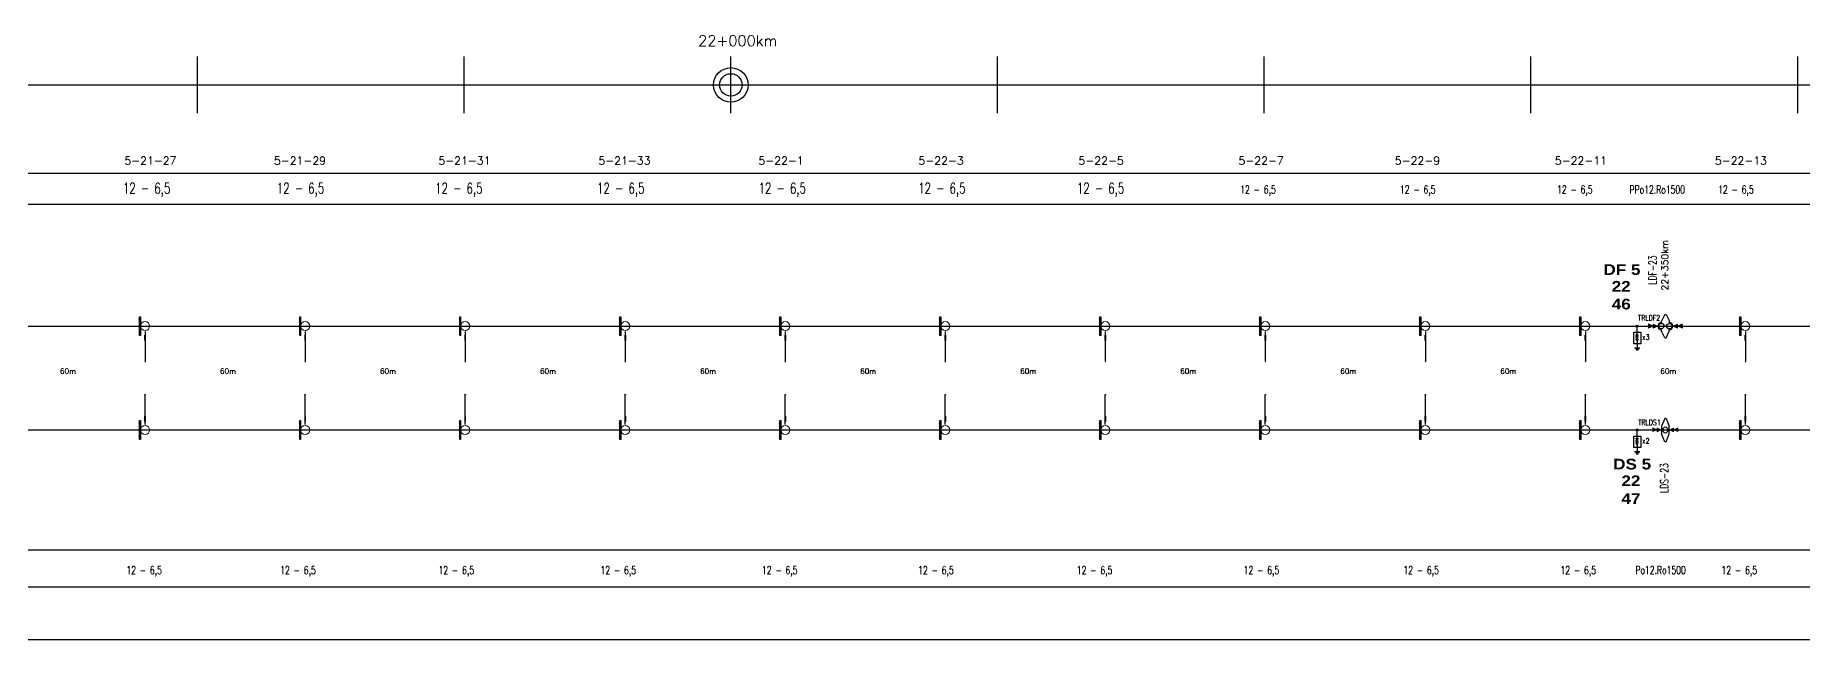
# Model space of a CAD drawing. Header units: millimetres. Extents: x 56 to 21898, y 218 to 1565.
# Drawn here: x 17807 to 18470, y 229 to 456 of the extents above; entities that cross this region are included whole.
import ezdxf
from ezdxf.enums import TextEntityAlignment as Align

# ---------------------------------------------------------------- set-up
doc = ezdxf.new("R2010")
doc.units = ezdxf.units.MM
for name, color, linetype in [('Brazos', 9, 'Continuous'), ('Cruceta Fe', 42, 'Continuous'), ('Descargadores', 30, 'Continuous'), ('ESQUEMA', 7, 'Continuous'), ('LDF', 5, 'Continuous'), ('LDS', 1, 'Continuous'), ('longitud vano', 7, 'Continuous'), ('Nº de poste', 6, 'Continuous'), ('POSTES', 8, 'Continuous'), ('progresivas', 4, 'Continuous'), ('TEXTOS', 3, 'Continuous')]:
    doc.layers.add(name, color=color, linetype=linetype)
doc.styles.add('ROMANS', font='romans.shx', dxfattribs={"width": 0.7})
doc.styles.add('STYLE1', font='romans.shx')
doc.styles.add('TEXTO_SELLO', font='')
doc.styles.get('TEXTO_SELLO').set_extended_font_data('Arial Black', bold=True)

# ---------------------------------------------------------------- blocks, each defined once
blk = doc.blocks.new('Poste Hormigón')
at = {"layer": 'POSTES', "lineweight": 18}
blk.add_line((1.7, 0), (-1.7, 0), dxfattribs=at)
blk.add_circle((0, 0), 1.7, dxfattribs=at)
blk = doc.blocks.new('Brazo')
at = {"layer": 'Brazos'}
for p, q in [((0, 0.2), (0, -10.98)), ((-0.3, -1.23), (0.3, -1.23)), ((-0.3, -1.43), (0.3, -1.43)), ((-0.3, -1.64), (0.3, -1.64)), ((-0.3, -1.84), (0.3, -1.84)), ((-0.3, -2.04), (0.3, -2.04)), ((-0.3, -2.25), (0.3, -2.25)), ((-0.3, -2.45), (0.3, -2.45)), ((-0.3, -2.66), (0.3, -2.66)), ((-0.3, -2.86), (0.3, -2.86))]:
    blk.add_line(p, q, dxfattribs=at)
for start, end in [(37.01986, 217.01986), (217.01986, 37.01986)]:
    blk.add_arc((0, -10.98), 0.102, start, end, dxfattribs=at)
blk = doc.blocks.new('Cruceta Fe')
at = {"layer": 'Cruceta Fe', "const_width": 0.1}
for points in [[(-0.92, 2.45), (0, 2.45)], [(-0.92, 0), (0, 0)], [(-0.92, -2.45), (0, -2.45)]]:
    blk.add_lwpolyline(points, dxfattribs=at)
at = {"layer": 'Cruceta Fe'}
blk.add_lwpolyline([(-0.35, 3.52), (0, 3.52), (0, -3.52), (-0.35, -3.52)], close=True, dxfattribs=at)
blk = doc.blocks.new('Cruceta Fe 1')
at = {"layer": 'Cruceta Fe', "const_width": 0.1}
for points in [[(-0.92, 2.45), (0, 2.45)], [(-0.92, -2.45), (0, -2.45)]]:
    blk.add_lwpolyline(points, dxfattribs=at)
at = {"layer": 'Cruceta Fe'}
blk.add_lwpolyline([(-0.35, 3.52), (0, 3.52), (0, -3.52), (-0.35, -3.52)], close=True, dxfattribs=at)
blk = doc.blocks.new('Retención LDF')
at = {"layer": 'POSTES'}
for p, q in [((-0.17, 0.28), (-0.15, 0.36)), ((0.15, 0.7), (-0.15, 0.36)), ((0.08, -0.02), (-0.08, 0.02)), ((0.15, 0.7), (0.23, 0.68)), ((0.23, 0.68), (0.32, 0.23)), ((0.29, 0.15), (0.32, 0.23)), ((-0.32, -0.23), (-0.29, -0.15)), ((-0.23, -0.68), (-0.32, -0.23)), ((-0.23, -0.68), (-0.15, -0.7)), ((-0.15, -0.7), (0.15, -0.36)), ((0.15, -0.36), (0.17, -0.28))]:
    blk.add_line(p, q, dxfattribs=at)
for centre in [(-0.24, 0.07), (0.24, -0.07)]:
    blk.add_circle(centre, 0.168, dxfattribs=at)
for centre, start, end in [((-0.23, 0.06), 74.5054, 254.5054), ((0.23, -0.06), 254.5054, 74.5054)]:
    blk.add_arc(centre, 0.223, start, end, dxfattribs=at)
blk = doc.blocks.new('Retencion LDF')
at = {"layer": 'LDF', "lineweight": 18}
for points in [[(0.269, -0.022), (0, 0), (0.168, -0.211)], [(0.487, -0.139), (0.219, -0.116), (0.387, -0.327)]]:
    blk.add_hatch(color=256, dxfattribs=at).paths.add_polyline_path(points)
for p, q in [((0.269, -0.022), (0, 0)), ((0.168, -0.211), (0, 0)), ((0.168, -0.211), (0.269, -0.022)), ((0.487, -0.139), (0.219, -0.116)), ((0.387, -0.327), (0.219, -0.116)), ((0.387, -0.327), (0.487, -0.139))]:
    blk.add_line(p, q, dxfattribs=at)
blk = doc.blocks.new('Descargador')
at = {"color": 30}
for p, q in [((0, -3.83), (0, 0)), ((0, -3.98), (-0.53, -3.07)), ((0, -4.81), (-0.53, -3.9)), ((0, -5.63), (-0.53, -4.72)), ((0, -3.98), (0.53, -3.07)), ((0, -4.81), (0.53, -3.9)), ((0, -5.63), (0.53, -4.72))]:
    blk.add_line(p, q, dxfattribs=at)
at = {"layer": 'Descargadores', "color": 30}
for p, q in [((0, -5.63), (0, -8.06)), ((-0.99, -8.06), (0.99, -8.06)), ((-0.67, -8.48), (0.67, -8.48)), ((-0.35, -8.92), (0.35, -8.92))]:
    blk.add_line(p, q, dxfattribs=at)
blk.add_lwpolyline([(-1.31, -2.27), (1.31, -2.27), (1.31, -6.57), (-1.31, -6.57)], close=True, dxfattribs=at)
blk.add_circle((0, 0), 0.381, dxfattribs=at)
blk = doc.blocks.new('Retención LDS')
at = {"layer": 'POSTES'}
for p, q in [((-0.24, 4.36), (-1.47, 1.47)), ((-1.47, -1.47), (-1.47, 1.47)), ((-0.24, 4.36), (0.25, 4.36)), ((0.25, 4.36), (1.48, 1.47)), ((1.48, 1.47), (1.48, -1.47)), ((-0.24, -4.38), (-1.47, -1.47)), ((-0.24, -4.38), (0.25, -4.38)), ((0.25, -4.38), (1.48, -1.47))]:
    blk.add_line(p, q, dxfattribs=at)
blk.add_circle((0, 0), 1.02, dxfattribs=at)
blk = doc.blocks.new('Retención aisladores LDS')
at = {"layer": 'LDS', "lineweight": 18}
for points in [[(13964.95, 283.62), (13966.54, 282.91), (13964.93, 282.25)], [(13966.55, 283.59), (13968.13, 282.88), (13966.53, 282.22)]]:
    blk.add_hatch(color=256, dxfattribs=at).paths.add_polyline_path(points)
for p, q in [((13964.93, 282.25), (13964.95, 283.62)), ((13964.93, 282.25), (13966.54, 282.91)), ((13964.95, 283.62), (13966.54, 282.91)), ((13966.53, 282.22), (13966.55, 283.59)), ((13966.53, 282.22), (13968.13, 282.88)), ((13966.55, 283.59), (13968.13, 282.88))]:
    blk.add_line(p, q, dxfattribs=at)

msp = doc.modelspace()

# ---------------------------------------------------------------- linework, layer by layer
for p, q in [((17868.1506, 426.3383), (17868.1506, 447.6025)), ((17968.1506, 426.3383), (17968.1506, 447.6025)), ((18068.1506, 426.3383), (18068.1506, 447.6025)), ((18168.1506, 426.3383), (18168.1506, 447.6025)), ((18268.1506, 426.3383), (18268.1506, 447.6025)), ((18368.1506, 426.3383), (18368.1506, 447.6025)), ((18468.1506, 426.3383), (18468.1506, 447.6025)), ((68.1506, 436.9704), (21897.5602, 436.9704)), ((68.1506, 403.8502), (21897.5602, 403.8502)), ((68.1506, 392.2176), (21897.5602, 392.2176)), ((17848.5506, 346.5185), (17848.5506, 346.5185)), ((17848.5506, 346.5185), (17848.5506, 346.5185)), ((17908.5506, 346.5185), (17908.5506, 346.5185)), ((17908.5506, 346.5185), (17908.5506, 346.5185)), ((17968.5506, 346.5185), (17968.5506, 346.5185)), ((17968.5506, 346.5185), (17968.5506, 346.5185)), ((18028.5506, 346.5185), (18028.5506, 346.5185)), ((18028.5506, 346.5185), (18028.5506, 346.5185)), ((18088.5506, 346.5185), (18088.5506, 346.5185)), ((18088.5506, 346.5185), (18088.5506, 346.5185)), ((18148.5506, 346.5185), (18148.5506, 346.5185)), ((18148.5506, 346.5185), (18148.5506, 346.5185)), ((18208.5506, 346.5185), (18208.5506, 346.5185)), ((18208.5506, 346.5185), (18208.5506, 346.5185)), ((18268.5506, 346.5185), (18268.5506, 346.5185)), ((18268.5506, 346.5185), (18268.5506, 346.5185)), ((18328.5506, 346.5185), (18328.5506, 346.5185)), ((18328.5506, 346.5185), (18328.5506, 346.5185)), ((18388.5506, 346.5185), (18388.5506, 346.5185)), ((18388.5506, 346.5185), (18388.5506, 346.5185)), ((18448.5506, 346.5185), (18448.5506, 346.5185)), ((18448.5506, 346.5185), (18448.5506, 346.5185)), ((68.1506, 262.6383), (21897.5602, 262.6383)), ((68.1506, 248.8066), (21897.5602, 248.8066)), ((16907.9406, 228.9395), (21897.5602, 228.9395))]:
    msp.add_line(p, q)
for radius in [6.4757, 4.1956]:
    msp.add_circle((18068.1506, 436.9704), radius)
at = {"layer": 'LDF'}
msp.add_line((17488.5506, 346.5185), (19630.8007, 346.5185), dxfattribs=at)
at = {"layer": 'LDS'}
msp.add_line((17488.5506, 307.565), (19521.8506, 307.565), dxfattribs=at)

# ---------------------------------------------------------------- block references
at = {"layer": 'Brazos'}
for p in [(17848.5504, 344.2785), (17908.5504, 344.2785), (17968.5504, 344.2785), (18028.5504, 344.2785), (18088.5504, 344.2785), (18148.5504, 344.2785), (18208.5504, 344.2785), (18268.5504, 344.2785), (18328.5504, 344.2785), (18388.5504, 344.2785), (18448.5504, 344.2785)]:
    msp.add_blockref('Brazo', p, dxfattribs=at)
at = {"layer": 'Brazos', "xscale": -1, "rotation": 180}
for p in [(17848.5504, 309.805), (17908.5504, 309.805), (17968.5504, 309.805), (18028.5504, 309.805), (18088.5504, 309.805), (18148.5504, 309.805), (18208.5504, 309.805), (18268.5504, 309.805), (18328.5504, 309.805), (18388.5504, 309.805), (18448.5504, 309.805)]:
    msp.add_blockref('Brazo', p, dxfattribs=at)
at = {"layer": 'Cruceta Fe'}
for name, p in [('Cruceta Fe', (17846.8506, 346.5185)), ('Cruceta Fe', (17906.8506, 346.5185)), ('Cruceta Fe', (17966.8506, 346.5185)), ('Cruceta Fe', (18026.8506, 346.5185)), ('Cruceta Fe', (18086.8506, 346.5185)), ('Cruceta Fe', (18146.8506, 346.5185)), ('Cruceta Fe', (18206.8506, 346.5185)), ('Cruceta Fe', (18266.8506, 346.5185)), ('Cruceta Fe', (18326.8506, 346.5185)), ('Cruceta Fe', (18386.8506, 346.5185)), ('Cruceta Fe', (18446.8506, 346.5185)), ('Cruceta Fe 1', (17846.8506, 307.565)), ('Cruceta Fe 1', (17906.8506, 307.565)), ('Cruceta Fe 1', (17966.8506, 307.565)), ('Cruceta Fe 1', (18026.8506, 307.565)), ('Cruceta Fe 1', (18086.8506, 307.565)), ('Cruceta Fe 1', (18146.8506, 307.565)), ('Cruceta Fe 1', (18206.8506, 307.565)), ('Cruceta Fe 1', (18266.8506, 307.565)), ('Cruceta Fe 1', (18326.8506, 307.565)), ('Cruceta Fe 1', (18386.8506, 307.565)), ('Cruceta Fe 1', (18446.8506, 307.565))]:
    msp.add_blockref(name, p, dxfattribs=at)
at = {"layer": 'Descargadores', "color": 30}
for p in [(18407.9925, 346.4945), (18407.9925, 307.565)]:
    msp.add_blockref('Descargador', p, dxfattribs=at)
at = {"layer": 'LDF', "lineweight": 25}
for p, xscale, yscale, zscale, rotation in [((18415.7694, 346.5185), -7.149999999999829, 7.149999999999636, 7.15, 331.052245239645), ((18421.3687, 346.5185), 7.149999999999829, 7.149999999999829, 7.149999999999829, 28.94775476035494)]:
    msp.add_blockref('Retencion LDF', p, dxfattribs=dict(at, xscale=xscale, yscale=yscale, zscale=zscale, rotation=rotation))
at = {"layer": 'LDS', "xscale": -1}
for name, p in [('Retención LDS', (18418.5506, 307.565)), ('Retención aisladores LDS', (32388.1471, 24.6987))]:
    msp.add_blockref(name, p, dxfattribs=at)
at = {"layer": 'LDS'}
msp.add_blockref('Retención aisladores LDS', (4448.9395, 24.6987), dxfattribs=at)
at = {"layer": 'POSTES', "lineweight": 35, "xscale": 6.077499999999174, "yscale": 6.077499999999174, "zscale": 6.077499999999174, "rotation": 15.4946248525217}
msp.add_blockref('Retención LDF', (18418.5506, 346.5185), dxfattribs=at)
at = {"layer": 'POSTES'}
for p in [(17848.5506, 346.5185), (17908.5506, 346.5185), (17968.5506, 346.5185), (18028.5506, 346.5185), (18088.5506, 346.5185), (18148.5506, 346.5185), (18208.5506, 346.5185), (18268.5506, 346.5185), (18328.5506, 346.5185), (18388.5506, 346.5185), (18448.5506, 346.5185)]:
    msp.add_blockref('Poste Hormigón', p, dxfattribs=at)
at = {"layer": 'POSTES', "xscale": -1, "rotation": 180}
for p in [(17848.5506, 307.565), (17908.5506, 307.565), (17968.5506, 307.565), (18028.5506, 307.565), (18088.5506, 307.565), (18148.5506, 307.565), (18208.5506, 307.565), (18268.5506, 307.565), (18328.5506, 307.565), (18388.5506, 307.565), (18448.5506, 307.565)]:
    msp.add_blockref('Poste Hormigón', p, dxfattribs=at)

# ---------------------------------------------------------------- texts
at = {"linetype": 'Continuous', "style": 'TEXTO_SELLO'}
for s, p in [('DF 5', (18395.3389, 365.7134)), ('22', (18398.4325, 359.4604)), ('46', (18398.4476, 352.7846)), ('DS 5', (18398.9756, 292.7718)), ('22', (18402.0692, 286.5187)), ('47', (18402.0842, 279.8429))]:
    msp.add_text(s, height=4, dxfattribs=at).set_placement(p)
at = {"layer": 'ESQUEMA', "color": 7, "style": 'ROMANS', "width": 0.7}
for s, p in [('TRLDF2', (18412.4617, 349.633)), ('x3', (18411.2233, 342.4112)), ('TRLDS1', (18412.6083, 310.4227)), ('x2', (18411.2233, 303.4818))]:
    msp.add_text(s, height=2, dxfattribs=at).set_placement(p, align=Align.MIDDLE)
at = {"layer": 'longitud vano', "linetype": 'Continuous', "style": 'STYLE1'}
for p in [(17816.6254, 328.6021), (17876.6254, 328.6021), (17936.6254, 328.6021), (17996.6254, 328.6021), (18056.6254, 328.6021), (18116.6254, 328.6021), (18176.6254, 328.6021), (18236.6254, 328.6021), (18296.6254, 328.6021), (18356.6254, 328.6021), (18416.6254, 328.6021), (18416.6254, 328.6021)]:
    msp.add_text('60m', height=2, dxfattribs=at).set_placement(p)
at = {"layer": 'Nº de poste', "linetype": 'Continuous', "style": 'STYLE1'}
for s, p in [('5-21-27', (17840.7471, 407.0813)), ('5-21-29', (17896.8331, 407.0813)), ('5-21-31', (17958.4989, 407.0813)), ('5-21-33', (18018.4989, 407.0813)), ('5-22-1', (18078.4989, 407.0813)), ('5-22-3', (18138.4989, 407.0813)), ('5-22-5', (18198.4989, 407.0813)), ('5-22-7', (18258.4989, 407.0813)), ('5-22-9', (18317.1068, 407.0813)), ('5-22-11', (18377.1068, 407.0813)), ('5-22-13', (18437.1068, 407.0813))]:
    msp.add_text(s, height=3, dxfattribs=at).set_placement(p)
at = {"layer": 'progresivas', "linetype": 'Continuous', "style": 'STYLE1'}
msp.add_text('22+000km', height=4, dxfattribs=at).set_placement((18055.8989, 451.5643))
msp.add_text('22+350km', height=2.55, rotation=90, dxfattribs=at).set_placement((18419.6028, 359.8707))
at = {"layer": 'TEXTOS', "linetype": 'Continuous', "style": 'STYLE1', "width": 0.7}
for s, height, p in [('12 - 6,5', 4, (17840.2305, 396.2406)), ('12 - 6,5', 4, (17897.9223, 396.2406)), ('12 - 6,5', 4, (17957.2876, 396.2406)), ('12 - 6,5', 4, (18018.0068, 396.2406)), ('12 - 6,5', 4, (18078.5413, 396.2406)), ('12 - 6,5', 4, (18138.391, 396.2406)), ('12 - 6,5', 4, (18197.8892, 396.2406)), ('12 - 6,5', 3, (18259.1538, 396.2406)), ('12 - 6,5', 3, (18319.0275, 396.2406)), ('12 - 6,5', 3, (18377.9313, 396.2406)), ('PPo12.Ro1500', 3, (18405.1172, 396.2371)), ('12 - 6,5', 3, (18438.3241, 396.2406)), ('12 - 6,5', 3, (17841.5147, 253.5073)), ('12 - 6,5', 3, (17899.2065, 253.5073)), ('12 - 6,5', 3, (17958.5719, 253.5073)), ('12 - 6,5', 3, (18019.291, 253.5073)), ('12 - 6,5', 3, (18079.8256, 253.5073)), ('12 - 6,5', 3, (18138.391, 253.5073)), ('12 - 6,5', 3, (18197.8892, 253.5073)), ('12 - 6,5', 3, (18260.438, 253.5073)), ('12 - 6,5', 3, (18320.3117, 253.5073)), ('12 - 6,5', 3, (18379.2156, 253.5073)), ('Po12.Ro1500', 3, (18407.3068, 253.56)), ('12 - 6,5', 3, (18439.6083, 253.5073))]:
    msp.add_text(s, height=height, dxfattribs=at).set_placement(p)
at = {"layer": 'TEXTOS', "color": 6, "linetype": 'Continuous', "style": 'STYLE1', "width": 0.7}
for s, p in [('LDF-23', (18415.2094, 362.051)), ('LDS-23', (18419.6473, 283.9403))]:
    msp.add_text(s, height=3, rotation=90, dxfattribs=at).set_placement(p)

doc.saveas('drawing.dxf')
